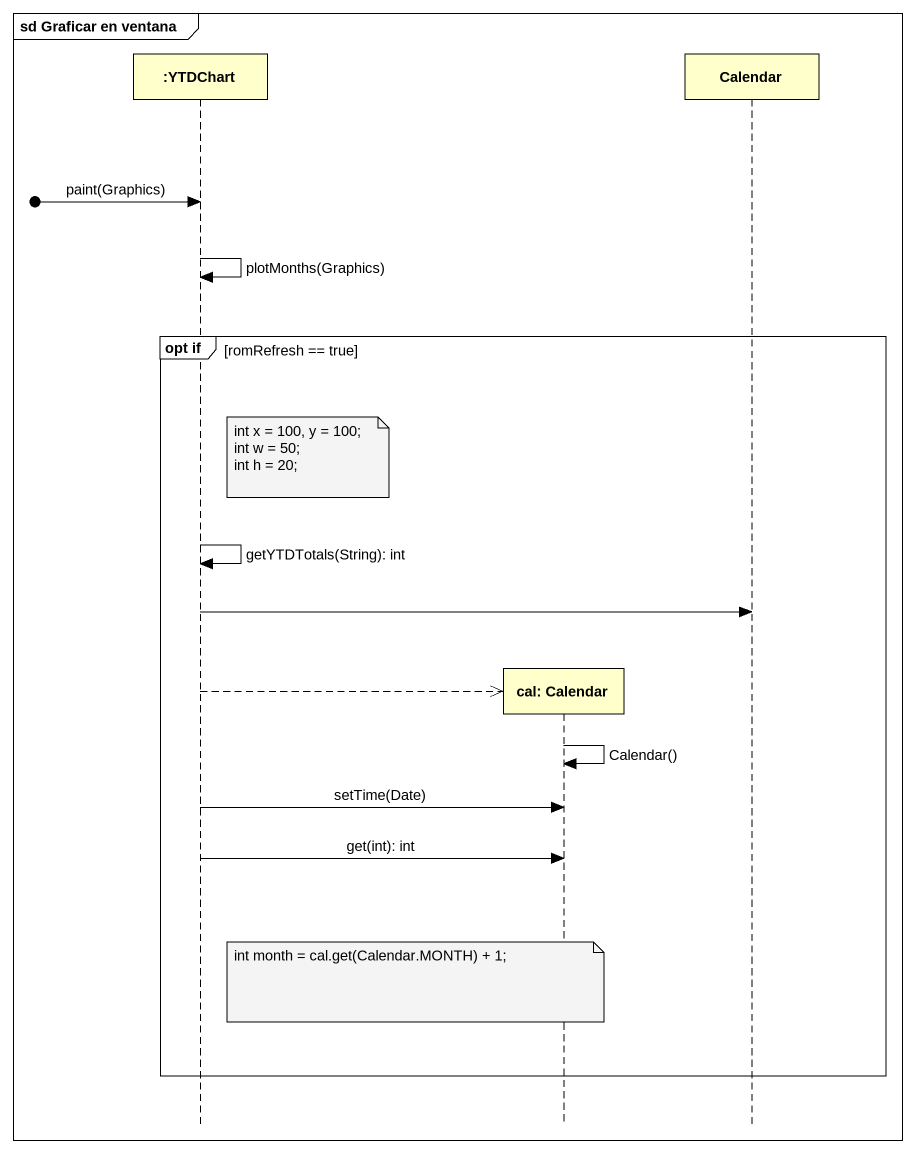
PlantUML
@startuml
mainframe sd Graficar en ventana
hide footbox
participant ":YTDChart" as YTDChart
participant "cal: Calendar" as cal_Calendar
participant Calendar

[o-> YTDChart : paint(Graphics)
YTDChart -> YTDChart : plotMonths(Graphics)
group opt if [romRefresh == true]
  note right of YTDChart
    int x = 100, y = 100;
    int w = 50;
    int h = 20;
  end note
  YTDChart -> YTDChart : getYTDTotals(String): int
  YTDChart -> Calendar
  YTDChart -->> cal_Calendar **
  cal_Calendar -> cal_Calendar : Calendar()
  YTDChart -> cal_Calendar : setTime(Date)
  YTDChart -> cal_Calendar : get(int): int
  note over cal_Calendar : int month = cal.get(Calendar.MONTH) + 1;
end
@enduml
